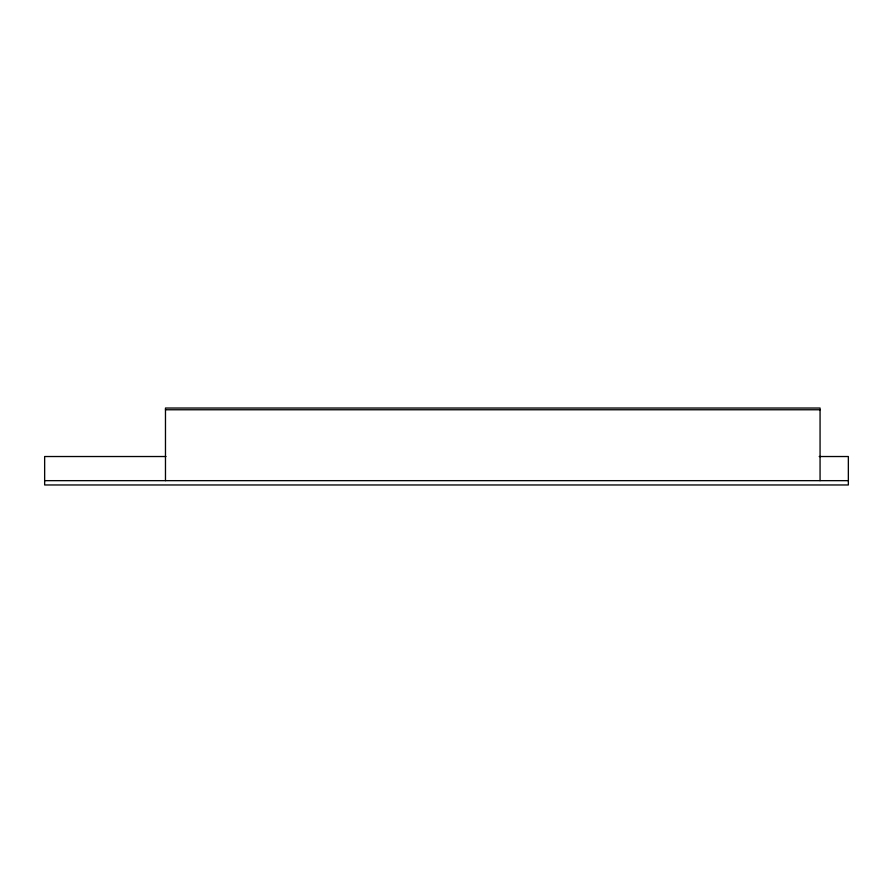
<?xml version="1.0" encoding="UTF-8"?>
<svg xmlns="http://www.w3.org/2000/svg" width="893" height="893" viewBox="0 0 893 893"><rect width="100%" height="100%" fill="white"/><g stroke="black" fill="none" stroke-linecap="round" stroke-linejoin="round"><path stroke-width="1.34" d="M165.473 409.764L820.064 409.764M165.975 456.524L44.65 456.524L44.65 484.966L848.35 484.966L848.35 456.524L819.205 456.524M44.65 480.657L848.35 480.657M820.064 480.657L820.064 408.034L165.473 408.034L165.473 480.657"/></g></svg>
